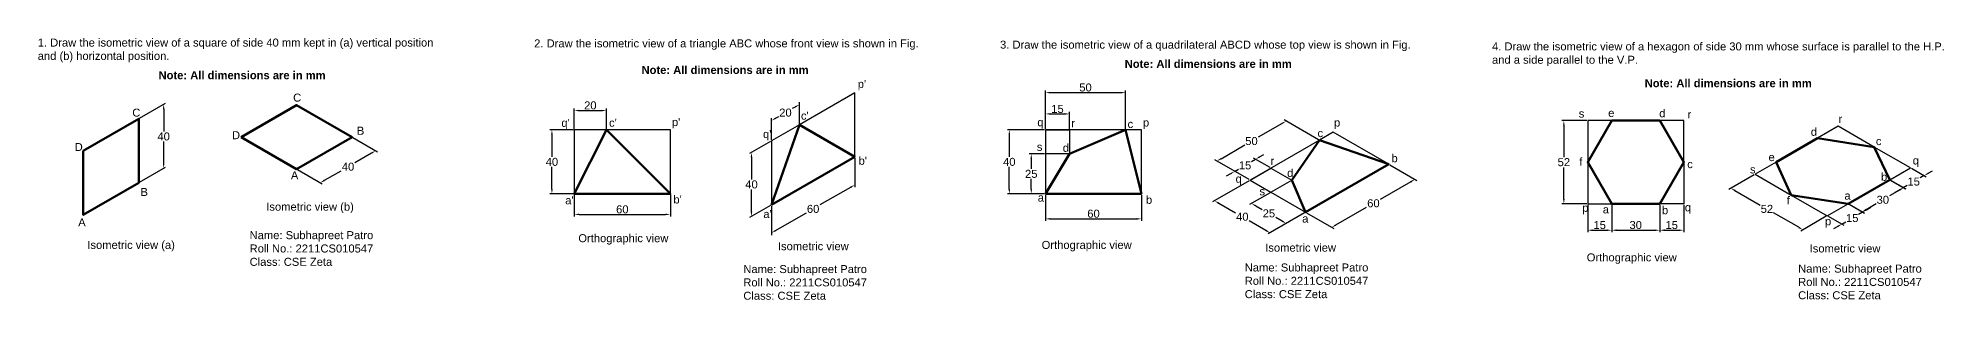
# Model space of a CAD drawing. Header units: millimetres. Extents: x 41 to 5475, y -81 to 189.
# Drawn here: x 41 to 1231, y 22 to 185 of the extents above; entities that cross this region are included whole.
import ezdxf

# ---------------------------------------------------------------- set-up
doc = ezdxf.new("R2010")
doc.units = ezdxf.units.MM
doc.styles.get("Standard").update_dxf_attribs({"font": 'arial.ttf'})
doc.dimstyles.new('ISO-25', dxfattribs={"dimtxt": 5, "dimasz": 3, "dimexe": 1.25, "dimexo": 0.625, "dimtad": 1, "dimtih": 1, "dimtoh": 1, "dimdec": 0, "dimtxsty": 'Standard', "dimcen": 2.5, "dimadec": 0, "dimazin": 0, "dimtfac": 1, "dimtdec": 0, "dimtmove": 0, "dimatfit": 3, "dimfxl": 1, "dimarcsym": 0})

# ---------------------------------------------------------------- blocks, each defined once
blk = doc.blocks.new('*D1')
at = {"color": 0, "lineweight": -2, "transparency": 16777216}
for p, q in [((104.1, 135.2), (120.3, 144.6)), ((119.1, 140.8), (119.1, 127)), ((119.1, 106.8), (119.1, 120.7)), ((104.1, 95.2), (120.3, 104.6))]:
    blk.add_line(p, q, dxfattribs=at)
at = {"color": 0, "transparency": 16777216}
for points in [[(118.6, 140.8), (119.6, 140.8), (119.1, 143.8)], [(118.6, 106.8), (119.6, 106.8), (119.1, 103.8)]]:
    blk.add_solid(points, dxfattribs=at)
at = {"layer": 'Defpoints', "color": 0, "transparency": 16777216}
for p in [(103.5, 134.8), (119.1, 103.8), (103.5, 94.8)]:
    blk.add_point(p, dxfattribs=at)
at = {"color": 0, "transparency": 16777216, "insert": (119.1, 123.8), "char_height": 5, "attachment_point": 5}
blk.add_mtext('40', dxfattribs=at)
blk = doc.blocks.new('*D2')
at = {"color": 0, "lineweight": -2, "transparency": 16777216}
for p, q in [((237.4, 123.1), (252.8, 114.1)), ((249, 113.4), (238.6, 107.3)), ((202.7, 103.1), (218.2, 94.1)), ((219.5, 96.4), (230, 102.4))]:
    blk.add_line(p, q, dxfattribs=at)
at = {"color": 0, "transparency": 16777216}
for points in [[(248.7, 113.8), (249.2, 112.9), (251.6, 114.9)], [(219.3, 96.8), (219.8, 95.9), (216.9, 94.9)]]:
    blk.add_solid(points, dxfattribs=at)
at = {"layer": 'Defpoints', "color": 0, "transparency": 16777216}
for p in [(236.8, 123.4), (251.6, 114.9), (202.1, 103.4)]:
    blk.add_point(p, dxfattribs=at)
at = {"color": 0, "transparency": 16777216, "insert": (234.3, 104.9), "char_height": 5, "attachment_point": 5}
blk.add_mtext('40', dxfattribs=at)
blk = doc.blocks.new('*D3')
at = {"color": 0, "lineweight": -2, "transparency": 16777216}
for p, q in [((375.7, 87.3), (375.7, 73.8)), ((435.7, 87.3), (435.7, 73.8)), ((378.7, 75.1), (432.7, 75.1))]:
    blk.add_line(p, q, dxfattribs=at)
at = {"color": 0, "transparency": 16777216}
for points in [[(378.7, 75.6), (378.7, 74.6), (375.7, 75.1)], [(432.7, 75.6), (432.7, 74.6), (435.7, 75.1)]]:
    blk.add_solid(points, dxfattribs=at)
at = {"layer": 'Defpoints', "color": 0, "transparency": 16777216}
for p in [(375.7, 87.9), (435.7, 87.9), (435.7, 75.1)]:
    blk.add_point(p, dxfattribs=at)
at = {"color": 0, "transparency": 16777216, "insert": (405.7, 78.2), "char_height": 5, "attachment_point": 5}
blk.add_mtext('60', dxfattribs=at)
blk = doc.blocks.new('*D4')
at = {"color": 0, "lineweight": -2, "transparency": 16777216}
for p, q in [((375.1, 127.9), (360.4, 127.9)), ((361.7, 124.9), (361.7, 111.1)), ((361.7, 90.9), (361.7, 104.8)), ((375.1, 87.9), (360.4, 87.9))]:
    blk.add_line(p, q, dxfattribs=at)
at = {"color": 0, "transparency": 16777216}
for points in [[(361.2, 124.9), (362.2, 124.9), (361.7, 127.9)], [(361.2, 90.9), (362.2, 90.9), (361.7, 87.9)]]:
    blk.add_solid(points, dxfattribs=at)
at = {"layer": 'Defpoints', "color": 0, "transparency": 16777216}
for p in [(375.7, 127.9), (361.7, 87.9), (375.7, 87.9)]:
    blk.add_point(p, dxfattribs=at)
at = {"color": 0, "transparency": 16777216, "insert": (361.7, 107.9), "char_height": 5, "attachment_point": 5}
blk.add_mtext('40', dxfattribs=at)
blk = doc.blocks.new('*D5')
at = {"color": 0, "lineweight": -2, "transparency": 16777216}
for p, q in [((375.7, 128.6), (375.7, 141.3)), ((378.7, 140), (392.7, 140)), ((395.7, 128.6), (395.7, 141.3))]:
    blk.add_line(p, q, dxfattribs=at)
at = {"color": 0, "transparency": 16777216}
for points in [[(378.7, 140.5), (378.7, 139.5), (375.7, 140)], [(392.7, 140.5), (392.7, 139.5), (395.7, 140)]]:
    blk.add_solid(points, dxfattribs=at)
at = {"layer": 'Defpoints', "color": 0, "transparency": 16777216}
for p in [(395.7, 140), (375.7, 127.9), (395.7, 127.9)]:
    blk.add_point(p, dxfattribs=at)
at = {"color": 0, "transparency": 16777216, "insert": (385.7, 143.2), "char_height": 5, "attachment_point": 5}
blk.add_mtext('20', dxfattribs=at)
blk = doc.blocks.new('*D6')
at = {"color": 0, "lineweight": -2, "transparency": 16777216}
for p, q in [((516.3, 131.8), (516.3, 145.2)), ((498.9, 121.8), (498.9, 135.2)), ((501.5, 135.2), (503.4, 136.3)), ((513.7, 142.2), (511.8, 141.2))]:
    blk.add_line(p, q, dxfattribs=at)
at = {"color": 0, "transparency": 16777216}
for points in [[(513.4, 142.7), (513.9, 141.8), (516.3, 143.7)], [(501.3, 135.7), (501.8, 134.8), (498.9, 133.7)]]:
    blk.add_solid(points, dxfattribs=at)
at = {"layer": 'Defpoints', "color": 0, "transparency": 16777216}
for p in [(516.3, 143.7), (516.3, 131.1), (498.9, 121.1)]:
    blk.add_point(p, dxfattribs=at)
at = {"color": 0, "transparency": 16777216, "insert": (507.6, 138.7), "char_height": 5, "attachment_point": 5}
blk.add_mtext('20', dxfattribs=at)
blk = doc.blocks.new('*D7')
at = {"color": 0, "lineweight": -2, "transparency": 16777216}
for p, q in [((498.3, 120.7), (485.2, 113.1)), ((486.4, 110.8), (486.4, 97)), ((486.4, 76.8), (486.4, 90.7)), ((498.3, 80.7), (485.2, 73.1))]:
    blk.add_line(p, q, dxfattribs=at)
at = {"color": 0, "transparency": 16777216}
for points in [[(485.9, 110.8), (486.9, 110.8), (486.4, 113.8)], [(485.9, 76.8), (486.9, 76.8), (486.4, 73.8)]]:
    blk.add_solid(points, dxfattribs=at)
at = {"layer": 'Defpoints', "color": 0, "transparency": 16777216}
for p in [(498.9, 121.1), (486.4, 73.8), (498.9, 81.1)]:
    blk.add_point(p, dxfattribs=at)
at = {"color": 0, "transparency": 16777216, "insert": (486.4, 93.8), "char_height": 5, "attachment_point": 5}
blk.add_mtext('40', dxfattribs=at)
blk = doc.blocks.new('*D8')
at = {"color": 0, "lineweight": -2, "transparency": 16777216}
for p, q in [((550.9, 110.3), (550.9, 92.1)), ((548.3, 92), (529.1, 81)), ((498.9, 80.3), (498.9, 62.1)), ((501.5, 65), (520.7, 76.1))]:
    blk.add_line(p, q, dxfattribs=at)
at = {"color": 0, "transparency": 16777216}
for points in [[(548.1, 92.5), (548.6, 91.6), (550.9, 93.5)], [(501.3, 65.5), (501.8, 64.6), (498.9, 63.5)]]:
    blk.add_solid(points, dxfattribs=at)
at = {"layer": 'Defpoints', "color": 0, "transparency": 16777216}
for p in [(550.9, 111.1), (550.9, 93.5), (498.9, 81.1)]:
    blk.add_point(p, dxfattribs=at)
at = {"color": 0, "transparency": 16777216, "insert": (524.9, 78.5), "char_height": 5, "attachment_point": 5}
blk.add_mtext('60', dxfattribs=at)
blk = doc.blocks.new('*D9')
at = {"color": 0, "lineweight": -2, "transparency": 16777216}
for p, q in [((670.1, 128.6), (670.1, 139.1)), ((673.1, 137.9), (682.1, 137.9)), ((685.1, 128.6), (685.1, 139.1))]:
    blk.add_line(p, q, dxfattribs=at)
at = {"color": 0, "transparency": 16777216}
for points in [[(673.1, 138.4), (673.1, 137.4), (670.1, 137.9)], [(682.1, 138.4), (682.1, 137.4), (685.1, 137.9)]]:
    blk.add_solid(points, dxfattribs=at)
at = {"layer": 'Defpoints', "color": 0, "transparency": 16777216}
for p in [(685.1, 137.9), (670.1, 127.9), (685.1, 127.9)]:
    blk.add_point(p, dxfattribs=at)
at = {"color": 0, "transparency": 16777216, "insert": (677.6, 141), "char_height": 5, "attachment_point": 5}
blk.add_mtext('15', dxfattribs=at)
blk = doc.blocks.new('*D10')
at = {"color": 0, "lineweight": -2, "transparency": 16777216}
for p, q in [((670.1, 128.6), (670.1, 152.5)), ((673.1, 151.2), (717.1, 151.2)), ((720.1, 128.6), (720.1, 152.5))]:
    blk.add_line(p, q, dxfattribs=at)
at = {"color": 0, "transparency": 16777216}
for points in [[(673.1, 151.7), (673.1, 150.7), (670.1, 151.2)], [(717.1, 151.7), (717.1, 150.7), (720.1, 151.2)]]:
    blk.add_solid(points, dxfattribs=at)
at = {"layer": 'Defpoints', "color": 0, "transparency": 16777216}
for p in [(720.1, 151.2), (670.1, 127.9), (720.1, 127.9)]:
    blk.add_point(p, dxfattribs=at)
at = {"color": 0, "transparency": 16777216, "insert": (695.1, 154.4), "char_height": 5, "attachment_point": 5}
blk.add_mtext('50', dxfattribs=at)
blk = doc.blocks.new('*D11')
at = {"color": 0, "lineweight": -2, "transparency": 16777216}
for p, q in [((669.5, 112.9), (660, 112.9)), ((661.2, 109.9), (661.2, 103.6)), ((661.2, 90.9), (661.2, 97.3)), ((669.5, 87.9), (660, 87.9))]:
    blk.add_line(p, q, dxfattribs=at)
at = {"color": 0, "transparency": 16777216}
for points in [[(660.7, 109.9), (661.7, 109.9), (661.2, 112.9)], [(660.7, 90.9), (661.7, 90.9), (661.2, 87.9)]]:
    blk.add_solid(points, dxfattribs=at)
at = {"layer": 'Defpoints', "color": 0, "transparency": 16777216}
for p in [(670.1, 112.9), (661.2, 87.9), (670.1, 87.9)]:
    blk.add_point(p, dxfattribs=at)
at = {"color": 0, "transparency": 16777216, "insert": (661.2, 100.4), "char_height": 5, "attachment_point": 5}
blk.add_mtext('25', dxfattribs=at)
blk = doc.blocks.new('*D12')
at = {"color": 0, "lineweight": -2, "transparency": 16777216}
for p, q in [((669.5, 127.9), (646.3, 127.9)), ((647.5, 124.9), (647.5, 111.1)), ((647.5, 90.9), (647.5, 104.8)), ((669.5, 87.9), (646.3, 87.9))]:
    blk.add_line(p, q, dxfattribs=at)
at = {"color": 0, "transparency": 16777216}
for points in [[(647, 124.9), (648, 124.9), (647.5, 127.9)], [(647, 90.9), (648, 90.9), (647.5, 87.9)]]:
    blk.add_solid(points, dxfattribs=at)
at = {"layer": 'Defpoints', "color": 0, "transparency": 16777216}
for p in [(670.1, 127.9), (647.5, 87.9), (670.1, 87.9)]:
    blk.add_point(p, dxfattribs=at)
at = {"color": 0, "transparency": 16777216, "insert": (647.5, 107.9), "char_height": 5, "attachment_point": 5}
blk.add_mtext('40', dxfattribs=at)
blk = doc.blocks.new('*D13')
at = {"color": 0, "lineweight": -2, "transparency": 16777216}
for p, q in [((670.1, 87.3), (670.1, 71.1)), ((730.1, 87.3), (730.1, 71.1)), ((673.1, 72.3), (727.1, 72.3))]:
    blk.add_line(p, q, dxfattribs=at)
at = {"color": 0, "transparency": 16777216}
for points in [[(673.1, 72.8), (673.1, 71.8), (670.1, 72.3)], [(727.1, 72.8), (727.1, 71.8), (730.1, 72.3)]]:
    blk.add_solid(points, dxfattribs=at)
at = {"layer": 'Defpoints', "color": 0, "transparency": 16777216}
for p in [(670.1, 87.9), (730.1, 87.9), (730.1, 72.3)]:
    blk.add_point(p, dxfattribs=at)
at = {"color": 0, "transparency": 16777216, "insert": (700.1, 75.5), "char_height": 5, "attachment_point": 5}
blk.add_mtext('60', dxfattribs=at)
blk = doc.blocks.new('*D14')
at = {"color": 0, "lineweight": -2, "transparency": 16777216}
for p, q in [((898.3, 95.5), (879.2, 84.4)), ((885.2, 106), (902.2, 96.2)), ((833.3, 76), (850.2, 66.2)), ((851.6, 68.5), (870.7, 79.5))]:
    blk.add_line(p, q, dxfattribs=at)
at = {"color": 0, "transparency": 16777216}
for points in [[(898.1, 95.9), (898.6, 95), (900.9, 97)], [(851.3, 68.9), (851.8, 68), (849, 67)]]:
    blk.add_solid(points, dxfattribs=at)
at = {"layer": 'Defpoints', "color": 0, "transparency": 16777216}
for p in [(884.6, 106.4), (900.9, 97), (832.6, 76.4)]:
    blk.add_point(p, dxfattribs=at)
at = {"color": 0, "transparency": 16777216, "insert": (875, 82), "char_height": 5, "attachment_point": 5}
blk.add_mtext('60', dxfattribs=at)
blk = doc.blocks.new('*D15')
at = {"color": 0, "lineweight": -2, "transparency": 16777216}
for p, q in [((810.4, 88.5), (797.6, 81.2)), ((801.5, 80.4), (805.4, 78.1)), ((817.9, 70.9), (814, 73.2)), ((832, 76), (819.3, 68.7))]:
    blk.add_line(p, q, dxfattribs=at)
at = {"color": 0, "transparency": 16777216}
for points in [[(801.7, 80.9), (801.2, 80), (798.9, 81.9)], [(818.2, 71.4), (817.7, 70.5), (820.5, 69.4)]]:
    blk.add_solid(points, dxfattribs=at)
at = {"layer": 'Defpoints', "color": 0, "transparency": 16777216}
for p in [(811, 88.9), (832.6, 76.4), (820.5, 69.4)]:
    blk.add_point(p, dxfattribs=at)
at = {"color": 0, "transparency": 16777216, "insert": (809.7, 75.7), "char_height": 5, "attachment_point": 5}
blk.add_mtext('25', dxfattribs=at)
blk = doc.blocks.new('*D16')
at = {"color": 0, "lineweight": -2, "transparency": 16777216}
for p, q in [((797.4, 96), (774.5, 82.9)), ((778.4, 82.1), (788.8, 76.1)), ((832, 76), (809.2, 62.9)), ((807.8, 65.1), (797.4, 71.1))]:
    blk.add_line(p, q, dxfattribs=at)
at = {"color": 0, "transparency": 16777216}
for points in [[(778.6, 82.5), (778.1, 81.6), (775.8, 83.6)], [(808.1, 65.5), (807.6, 64.6), (810.4, 63.6)]]:
    blk.add_solid(points, dxfattribs=at)
at = {"layer": 'Defpoints', "color": 0, "transparency": 16777216}
for p in [(798, 96.4), (832.6, 76.4), (810.4, 63.6)]:
    blk.add_point(p, dxfattribs=at)
at = {"color": 0, "transparency": 16777216, "insert": (793.1, 73.6), "char_height": 5, "attachment_point": 5}
blk.add_mtext('40', dxfattribs=at)
blk = doc.blocks.new('*D17')
at = {"color": 0, "lineweight": -2, "transparency": 16777216}
for p, q in [((801.3, 109.5), (798.8, 108)), ((810.4, 104.3), (800, 110.2)), ((803.9, 111), (806.5, 112.5)), ((785.7, 100.5), (783.1, 99)), ((797.4, 96.8), (787.1, 102.7)), ((788.3, 102), (790.8, 103.4))]:
    blk.add_line(p, q, dxfattribs=at)
at = {"color": 0, "transparency": 16777216}
for points in [[(803.6, 111.4), (804.1, 110.6), (801.3, 109.5)], [(785.5, 100.9), (786, 100.1), (788.3, 102)]]:
    blk.add_solid(points, dxfattribs=at)
at = {"layer": 'Defpoints', "color": 0, "transparency": 16777216}
for p in [(801.3, 109.5), (798, 96.4), (811, 103.9)]:
    blk.add_point(p, dxfattribs=at)
at = {"color": 0, "transparency": 16777216, "insert": (794.8, 105.7), "char_height": 5, "attachment_point": 5}
blk.add_mtext('15', dxfattribs=at)
blk = doc.blocks.new('*D18')
at = {"color": 0, "lineweight": -2, "transparency": 16777216}
for p, q in [((817.9, 131.9), (803, 123.3)), ((840.7, 121.8), (819.2, 134.1)), ((797.4, 96.8), (775.9, 109.1)), ((779.8, 109.9), (794.6, 118.5))]:
    blk.add_line(p, q, dxfattribs=at)
at = {"color": 0, "transparency": 16777216}
for points in [[(817.6, 132.3), (818.1, 131.5), (820.5, 133.4)], [(779.5, 110.3), (780, 109.5), (777.2, 108.4)]]:
    blk.add_solid(points, dxfattribs=at)
at = {"layer": 'Defpoints', "color": 0, "transparency": 16777216}
for p in [(820.5, 133.4), (841.3, 121.4), (798, 96.4)]:
    blk.add_point(p, dxfattribs=at)
at = {"color": 0, "transparency": 16777216, "insert": (798.8, 120.9), "char_height": 5, "attachment_point": 5}
blk.add_mtext('50', dxfattribs=at)
blk = doc.blocks.new('*D19')
at = {"color": 0, "lineweight": -2, "transparency": 16777216}
for p, q in [((1023.9, 81.1), (1023.9, 63.9)), ((1053.9, 81.1), (1053.9, 63.9)), ((1026.9, 65.2), (1050.9, 65.2))]:
    blk.add_line(p, q, dxfattribs=at)
at = {"color": 0, "transparency": 16777216}
for points in [[(1026.9, 65.7), (1026.9, 64.7), (1023.9, 65.2)], [(1050.9, 65.7), (1050.9, 64.7), (1053.9, 65.2)]]:
    blk.add_solid(points, dxfattribs=at)
at = {"layer": 'Defpoints', "color": 0, "transparency": 16777216}
for p in [(1023.9, 81.7), (1053.9, 81.7), (1053.9, 65.2)]:
    blk.add_point(p, dxfattribs=at)
at = {"color": 0, "transparency": 16777216, "insert": (1038.9, 68.4), "char_height": 5, "attachment_point": 5}
blk.add_mtext('30', dxfattribs=at)
blk = doc.blocks.new('*D20')
at = {"color": 0, "lineweight": -2, "transparency": 16777216}
for p, q in [((1008.9, 81.1), (1008.9, 63.9)), ((1023.9, 81.1), (1023.9, 63.9)), ((1011.9, 65.2), (1020.9, 65.2))]:
    blk.add_line(p, q, dxfattribs=at)
at = {"color": 0, "transparency": 16777216}
for points in [[(1011.9, 65.7), (1011.9, 64.7), (1008.9, 65.2)], [(1020.9, 65.7), (1020.9, 64.7), (1023.9, 65.2)]]:
    blk.add_solid(points, dxfattribs=at)
at = {"layer": 'Defpoints', "color": 0, "transparency": 16777216}
for p in [(1008.9, 81.7), (1023.9, 81.7), (1023.9, 65.2)]:
    blk.add_point(p, dxfattribs=at)
at = {"color": 0, "transparency": 16777216, "insert": (1016.4, 68.4), "char_height": 5, "attachment_point": 5}
blk.add_mtext('15', dxfattribs=at)
blk = doc.blocks.new('*D21')
at = {"color": 0, "lineweight": -2, "transparency": 16777216}
for p, q in [((1053.9, 81.1), (1053.9, 64)), ((1068.9, 81.1), (1068.9, 64)), ((1056.9, 65.2), (1065.9, 65.2))]:
    blk.add_line(p, q, dxfattribs=at)
at = {"color": 0, "transparency": 16777216}
for points in [[(1056.9, 65.7), (1056.9, 64.7), (1053.9, 65.2)], [(1065.9, 65.7), (1065.9, 64.7), (1068.9, 65.2)]]:
    blk.add_solid(points, dxfattribs=at)
at = {"layer": 'Defpoints', "color": 0, "transparency": 16777216}
for p in [(1053.9, 81.7), (1068.9, 81.7), (1068.9, 65.2)]:
    blk.add_point(p, dxfattribs=at)
at = {"color": 0, "transparency": 16777216, "insert": (1061.4, 68.4), "char_height": 5, "attachment_point": 5}
blk.add_mtext('15', dxfattribs=at)
blk = doc.blocks.new('*D22')
at = {"color": 0, "lineweight": -2, "transparency": 16777216}
for p, q in [((1008.3, 133.7), (992.8, 133.7)), ((994, 130.7), (994, 110.9)), ((994, 84.7), (994, 104.5)), ((1008.3, 81.7), (992.8, 81.7))]:
    blk.add_line(p, q, dxfattribs=at)
at = {"color": 0, "transparency": 16777216}
for points in [[(993.5, 130.7), (994.5, 130.7), (994, 133.7)], [(993.5, 84.7), (994.5, 84.7), (994, 81.7)]]:
    blk.add_solid(points, dxfattribs=at)
at = {"layer": 'Defpoints', "color": 0, "transparency": 16777216}
for p in [(1008.9, 133.7), (994, 81.7), (1008.9, 81.7)]:
    blk.add_point(p, dxfattribs=at)
at = {"color": 0, "transparency": 16777216, "insert": (994, 107.7), "char_height": 5, "attachment_point": 5}
blk.add_mtext('52', dxfattribs=at)
blk = doc.blocks.new('*D23')
at = {"color": 0, "lineweight": -2, "transparency": 16777216}
for p, q in [((1112.9, 99.9), (1097.1, 90.7)), ((1100.9, 90), (1116.7, 80.9)), ((1140.8, 67), (1125, 76)), ((1158, 73.9), (1142.1, 64.7))]:
    blk.add_line(p, q, dxfattribs=at)
at = {"color": 0, "transparency": 16777216}
for points in [[(1101.2, 90.4), (1100.7, 89.5), (1098.3, 91.5)], [(1141, 67.4), (1140.5, 66.5), (1143.4, 65.5)]]:
    blk.add_solid(points, dxfattribs=at)
at = {"layer": 'Defpoints', "color": 0, "transparency": 16777216}
for p in [(1113.6, 100.2), (1158.6, 74.2), (1143.4, 65.5)]:
    blk.add_point(p, dxfattribs=at)
at = {"color": 0, "transparency": 16777216, "insert": (1120.9, 78.5), "char_height": 5, "attachment_point": 5}
blk.add_mtext('52', dxfattribs=at)
blk = doc.blocks.new('*D24')
at = {"color": 0, "lineweight": -2, "transparency": 16777216}
for p, q in [((1159.2, 73.9), (1168.9, 68.3)), ((1172.2, 81.4), (1181.9, 75.8)), ((1180.6, 76.5), (1178.1, 75.1)), ((1183.2, 78), (1185.8, 79.5)), ((1165.1, 67.5), (1162.5, 66)), ((1167.7, 69), (1170.2, 70.5))]:
    blk.add_line(p, q, dxfattribs=at)
at = {"color": 0, "transparency": 16777216}
for points in [[(1183, 78.5), (1183.5, 77.6), (1180.6, 76.5)], [(1164.8, 68), (1165.3, 67.1), (1167.7, 69)]]:
    blk.add_solid(points, dxfattribs=at)
at = {"layer": 'Defpoints', "color": 0, "transparency": 16777216}
for p in [(1158.6, 74.2), (1171.6, 81.7), (1180.6, 76.5)]:
    blk.add_point(p, dxfattribs=at)
at = {"color": 0, "transparency": 16777216, "insert": (1174.2, 72.8), "char_height": 5, "attachment_point": 5}
blk.add_mtext('15', dxfattribs=at)
blk = doc.blocks.new('*D25')
at = {"color": 0, "lineweight": -2, "transparency": 16777216}
for p, q in [((1198.2, 96.4), (1207.6, 91)), ((1203.7, 90.2), (1197.5, 86.6)), ((1172.2, 81.4), (1181.6, 76)), ((1182.9, 78.2), (1189.1, 81.8))]:
    blk.add_line(p, q, dxfattribs=at)
at = {"color": 0, "transparency": 16777216}
for points in [[(1203.5, 90.6), (1204, 89.8), (1206.3, 91.7)], [(1182.7, 78.6), (1183.2, 77.8), (1180.3, 76.7)]]:
    blk.add_solid(points, dxfattribs=at)
at = {"layer": 'Defpoints', "color": 0, "transparency": 16777216}
for p in [(1197.6, 96.7), (1206.3, 91.7), (1171.6, 81.7)]:
    blk.add_point(p, dxfattribs=at)
at = {"color": 0, "transparency": 16777216, "insert": (1193.3, 84.2), "char_height": 5, "attachment_point": 5}
blk.add_mtext('30', dxfattribs=at)
blk = doc.blocks.new('*D26')
at = {"color": 0, "lineweight": -2, "transparency": 16777216}
for p, q in [((1198.2, 96.4), (1207.4, 91.1)), ((1211.2, 103.9), (1220.4, 98.6)), ((1219.1, 99.3), (1216.6, 97.9)), ((1221.7, 100.8), (1224.3, 102.3)), ((1203.5, 90.3), (1200.9, 88.8)), ((1206.1, 91.8), (1208.6, 93.3))]:
    blk.add_line(p, q, dxfattribs=at)
at = {"color": 0, "transparency": 16777216}
for points in [[(1221.5, 101.2), (1222, 100.4), (1219.1, 99.3)], [(1203.3, 90.7), (1203.8, 89.9), (1206.1, 91.8)]]:
    blk.add_solid(points, dxfattribs=at)
at = {"layer": 'Defpoints', "color": 0, "transparency": 16777216}
for p in [(1197.6, 96.7), (1210.6, 104.2), (1219.1, 99.3)]:
    blk.add_point(p, dxfattribs=at)
at = {"color": 0, "transparency": 16777216, "insert": (1212.6, 95.6), "char_height": 5, "attachment_point": 5}
blk.add_mtext('15', dxfattribs=at)

msp = doc.modelspace()

# ---------------------------------------------------------------- linework, layer by layer
for p, q in [((1023.9, 133.7), (1008.9, 133.7)), ((1008.9, 133.7), (1008.9, 107.7)), ((1068.9, 133.7), (1053.9, 133.7)), ((1068.9, 107.7), (1068.9, 133.7)), ((670.1, 127.9), (685.1, 127.9)), ((685.1, 127.9), (685.1, 112.9)), ((730.1, 127.9), (720.1, 127.9)), ((685.1, 112.9), (670.1, 112.9)), ((1008.9, 107.7), (1008.9, 81.7)), ((1068.9, 107.7), (1068.9, 81.7)), ((798, 96.4), (811, 103.9)), ((811, 103.9), (824, 96.4)), ((811, 88.9), (824, 96.4)), ((1008.9, 81.7), (1023.9, 81.7)), ((1068.9, 81.7), (1053.9, 81.7))]:
    msp.add_line(p, q)
at = {"lineweight": 53}
for p, q in [((685.1, 112.9), (720.1, 127.9)), ((720.1, 127.9), (730.1, 87.9)), ((670.1, 87.9), (685.1, 112.9)), ((730.1, 87.9), (670.1, 87.9))]:
    msp.add_line(p, q, dxfattribs=at)
at = {"lineweight": 100}
msp.add_lwpolyline([(167.5, 123.4), (202.1, 103.4), (236.8, 123.4), (202.1, 143.4), (167.5, 123.4)], dxfattribs=at)
for points in [[(498.9, 81.1), (550.9, 111.1), (550.9, 151.1), (516.3, 131.1), (498.9, 121.1)], [(375.7, 87.9), (435.7, 87.9), (435.7, 127.9), (375.7, 127.9)], [(670.1, 87.9), (730.1, 87.9), (730.1, 127.9), (670.1, 127.9)], [(1158.6, 74.2), (1171.6, 81.7), (1197.6, 96.7), (1210.6, 104.2), (1188, 117.2), (1165.5, 130.2), (1152.5, 122.7), (1126.6, 107.7), (1113.6, 100.2), (1136.1, 87.2)]]:
    msp.add_lwpolyline(points, close=True)
msp.add_lwpolyline([(68.8, 114.8), (103.5, 134.8), (103.5, 94.8), (68.8, 74.8)], close=True, dxfattribs=at)
at = {"lineweight": 53}
for points in [[(498.9, 81.1), (516.3, 131.1), (550.9, 111.1), (498.9, 81.1)], [(824, 96.4), (841.3, 121.4), (884.6, 106.4), (832.6, 76.4), (824, 96.4)], [(1136.1, 87.2), (1126.6, 107.7), (1152.5, 122.7), (1188, 117.2), (1197.6, 96.7), (1171.6, 81.7), (1136.1, 87.2)]]:
    msp.add_lwpolyline(points, dxfattribs=at)
for points in [[(1023.9, 81.7), (1053.9, 81.7), (1068.9, 107.7), (1053.9, 133.7), (1023.9, 133.7), (1008.9, 107.7)], [(395.7, 127.9), (375.7, 87.9), (435.7, 87.9)]]:
    msp.add_lwpolyline(points, close=True, dxfattribs=at)
msp.add_lwpolyline([(832.6, 76.4), (884.6, 106.4), (849.9, 126.4), (841.3, 121.4), (798, 96.4), (811, 88.9), (832.6, 76.4)])

# ---------------------------------------------------------------- texts
at = {"char_height": 5, "attachment_point": 1}
for s, width, insert in [('1. Draw the isometric view of a square of side 40 mm kept in (a) vertical position and (b) horizontal position.', 254.809, (40.4, 185)), ('2. Draw the isometric view of a triangle ABC whose front view is shown in Fig.', 253.885, (350.6, 184.5)), ('3. Draw the isometric view of a quadrilateral ABCD whose top view is shown in Fig.', 255.24, (641.7, 183.7)), ('4. Draw the isometric view of a hexagon of side 30 mm whose surface is parallel to the H.P. and a side parallel to the V.P.', 282.554, (949.1, 182.6)), ('{\\fArial|b1|i0|c0|p34;Note: All dimensions are in mm}', 120.575, (417.7, 167.9)), ('{\\fArial|b1|i0|c0|p34;Note: All dimensions are in mm}', 120.575, (719.6, 171.7)), ('{\\fArial|b1|i0|c0|p34;Note: All dimensions are in mm}', 120.575, (115.9, 164.6)), ("p'", 9.738, (552.8, 159.1)), ('{\\fArial|b1|i0|c0|p34;Note: All dimensions are in mm}', 120.575, (1044.5, 159.6)), ('C', 6.594, (200, 150.6)), ('C', 6.594, (99.5, 141.2)), ("q'", 6.345, (367.6, 134.8)), ("c'", 6.714, (397.4, 134.9)), ("p'", 9.738, (436.7, 135.3)), ("c'", 6.714, (517.3, 139.3)), ('q', 4.096, (665, 135.2)), ('r', 6.256, (686.2, 134.6)), ('c', 4.673, (721.4, 134.1)), ('p', 7.581, (731, 135)), ('p', 7.581, (850.4, 135)), ('s', 3.549, (1003.3, 140.6)), ('e', 7.441, (1021.7, 141)), ('d', 6.837, (1053.6, 140.8)), ('r', 6.256, (1071.3, 140.1)), ('r', 6.256, (1165.6, 137.3)), ('D', 5.756, (63.5, 119.7)), ('D', 5.756, (161.8, 127.1)), ('B', 8.033, (239.8, 129.9)), ("q'", 6.345, (493.6, 127.8)), ('d', 4.127, (680.9, 119.2)), ('c', 4.673, (840.1, 128.4)), ('d', 6.837, (1148.3, 129.2)), ('c', 11.985, (1189, 123.4)), ("b'", 8.41, (553.3, 111.1)), ('s', 3.549, (664.7, 119.8)), ('r', 6.256, (810.7, 111)), ('b', 6.621, (886.3, 112.7)), ('f', 3.924, (1003.6, 110.5)), ('c', 11.985, (1071.1, 109)), ('e', 7.441, (1121.9, 113.4)), ('q', 4.096, (1212, 111.3)), ('A', 13.264, (198.6, 102)), ('q', 4.096, (788.9, 99.9)), ('d', 4.127, (821.1, 103.5)), ('s', 3.549, (1110.3, 105.7)), ('b', 6.265, (1192.2, 101.1)), ('B', 8.033, (104.6, 91.6)), ("a'", 2.877, (370, 86.4)), ("b'", 8.41, (437.6, 86.9)), ('a', 4.118, (665.3, 88.1)), ('b', 6.621, (732.9, 86.7)), ('s', 3.549, (803.8, 92)), ('f', 3.924, (1133.3, 86.3)), ('a', 3.29, (1169.3, 89.3)), ('A', 13.264, (65.7, 72.6)), ('Isometric view (b)', 91.395, (183.2, 82.4)), ("a'", 2.877, (493.8, 77.8)), ('a', 4.118, (830.5, 75)), ('p', 7.581, (1005.5, 81.7)), ('a', 3.29, (1018.3, 80.7)), ('b', 6.265, (1055.3, 80.2)), ('q', 4.096, (1069.6, 82)), ('p', 7.581, (1157.2, 73.3)), ('Name: Subhapreet Patro\\PRoll No.: 2211CS010547\\PClass: CSE Zeta', 99.9, (172.8, 64.6)), ('Orthographic view', 63.022, (378.2, 62.7)), ('Isometric view (a)', 63.022, (71.4, 58.5)), ('Isometric view', 91.395, (502.9, 57.7)), ('Orthographic view', 63.022, (667.7, 58.5)), ('Isometric view', 91.395, (807.4, 56.8)), ('Orthographic view', 63.022, (1008.3, 50.7)), ('Isometric view', 91.395, (1147.6, 56.3)), ('Name: Subhapreet Patro\\PRoll No.: 2211CS010547\\PClass: CSE Zeta', 99.9, (481.3, 43.4)), ('Name: Subhapreet Patro\\PRoll No.: 2211CS010547\\PClass: CSE Zeta', 99.9, (794.6, 44.4)), ('Name: Subhapreet Patro\\PRoll No.: 2211CS010547\\PClass: CSE Zeta', 99.9, (1140.4, 43.7))]:
    msp.add_mtext_dynamic_manual_height_columns(s, width=width, gutter_width=25, heights=[0], dxfattribs=dict(at, insert=insert))

# ---------------------------------------------------------------- dimensions: what is measured, and where the dimension line sits
for p1, p2, distance, picture, middle in [((670.1, 127.9), (720.1, 127.9), 23.3, '*D10', (695.1, 154.4)), ((103.5, 134.8), (103.5, 94.8), 15.6, '*D1', (119.1, 123.8)), ((375.7, 127.9), (395.7, 127.9), 12.1, '*D5', (385.7, 143.2)), ((498.9, 121.1), (516.3, 131.1), 11, '*D6', (507.6, 138.7)), ((670.1, 127.9), (685.1, 127.9), 9.9, '*D9', (677.6, 141)), ((798, 96.4), (841.3, 121.4), 20.8, '*D18', (798.8, 120.9)), ((1008.9, 133.7), (1008.9, 81.7), -14.9, '*D22', (994, 107.7)), ((202.1, 103.4), (236.8, 123.4), -14.8, '*D2', (234.3, 104.9)), ((375.7, 127.9), (375.7, 87.9), -14, '*D4', (361.7, 107.9)), ((498.9, 121.1), (498.9, 81.1), -12.5, '*D7', (486.4, 93.8)), ((670.1, 127.9), (670.1, 87.9), -22.6, '*D12', (647.5, 107.9)), ((498.9, 81.1), (550.9, 111.1), -15.2, '*D8', (524.9, 78.5)), ((670.1, 112.9), (670.1, 87.9), -8.9, '*D11', (661.2, 100.4)), ((798, 96.4), (811, 103.9), 9.7, '*D17', (794.8, 105.7)), ((798, 96.4), (832.6, 76.4), -22.2, '*D16', (793.1, 73.6)), ((832.6, 76.4), (884.6, 106.4), -16.3, '*D14', (875, 82)), ((1113.6, 100.2), (1158.6, 74.2), -15.2, '*D23', (1120.9, 78.5)), ((1171.6, 81.7), (1197.6, 96.7), -8.7, '*D25', (1193.3, 84.2)), ((1197.6, 96.7), (1210.6, 104.2), -8.5, '*D26', (1212.6, 95.6)), ((375.7, 87.9), (435.7, 87.9), -12.9, '*D3', (405.7, 78.2)), ((670.1, 87.9), (730.1, 87.9), -15.6, '*D13', (700.1, 75.5)), ((811, 88.9), (832.6, 76.4), -12.1, '*D15', (809.7, 75.7)), ((1008.9, 81.7), (1023.9, 81.7), -16.5, '*D20', (1016.4, 68.4)), ((1023.9, 81.7), (1053.9, 81.7), -16.5, '*D19', (1038.9, 68.4)), ((1053.9, 81.7), (1068.9, 81.7), -16.5, '*D21', (1061.4, 68.4)), ((1158.6, 74.2), (1171.6, 81.7), -9.1, '*D24', (1174.2, 72.8))]:
    dim = msp.add_aligned_dim(p1=p1, p2=p2, distance=distance, dimstyle='ISO-25')
    dim.commit()
    dim.dimension.update_dxf_attribs({"geometry": picture, "text_midpoint": middle})

doc.saveas('drawing.dxf')
